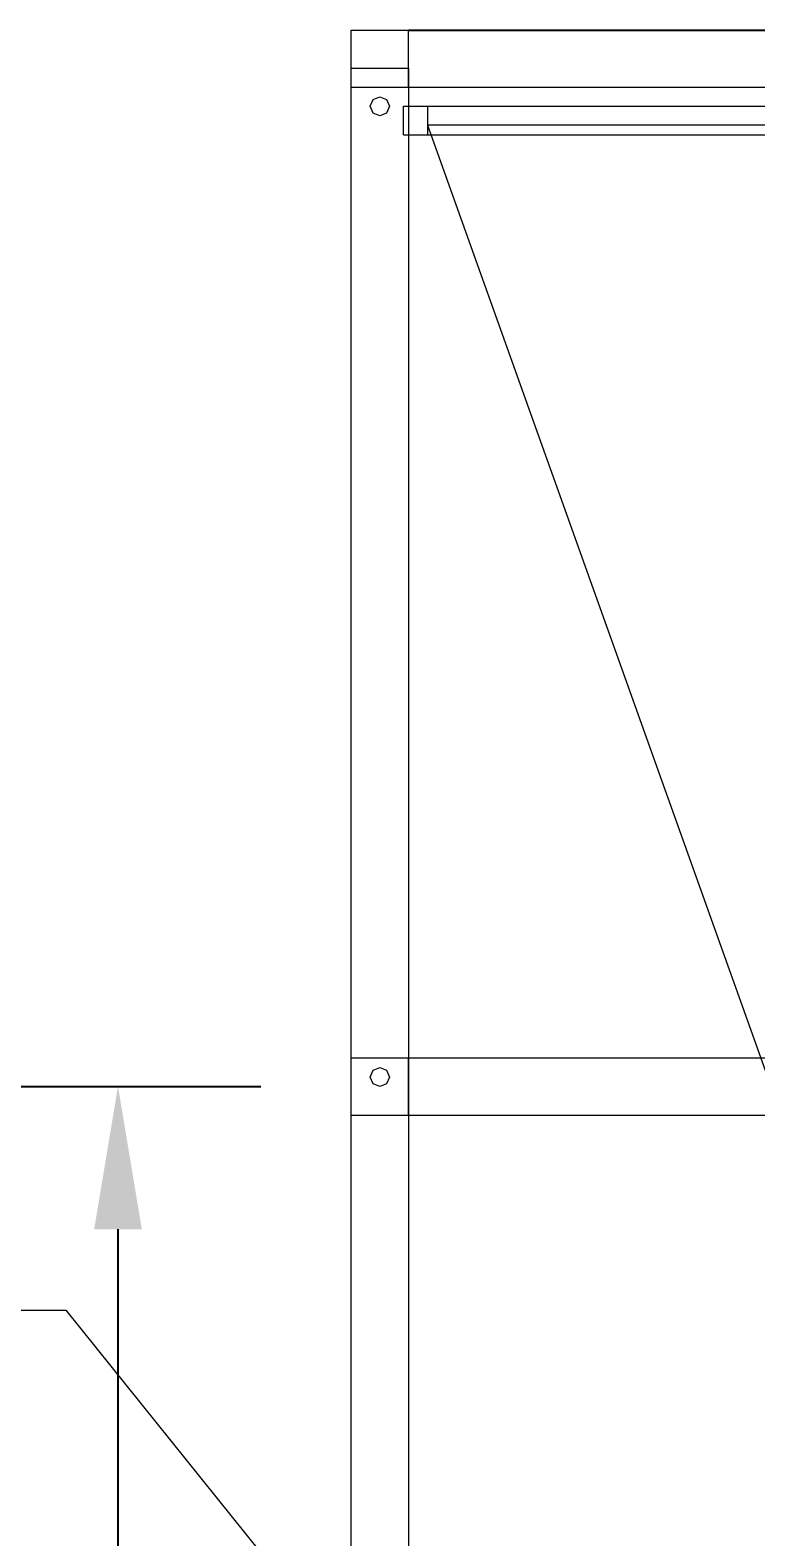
# Model space of a CAD drawing. Header units: millimetres. Extents: x -1970 to 34302, y -65268 to 6837.
# Drawn here: x 11252 to 12015, y 3017 to 4600 of the extents above; entities that cross this region are included whole.
import ezdxf

# ---------------------------------------------------------------- set-up
doc = ezdxf.new("R2010")
doc.units = ezdxf.units.MM
for name, color, linetype, lineweight in [('COTAS_P', 1, 'Continuous', 0), ('lateral_C01-mix', 7, 'Continuous', 0), ('lateral_dosificador', 7, 'Continuous', 0)]:
    doc.layers.add(name, color=color, linetype=linetype, lineweight=lineweight)
doc.dimstyles.new('R19_100', dxfattribs={"dimtxt": 250, "dimasz": 150, "dimexe": 150, "dimexo": 80, "dimgap": 100, "dimtad": 1, "dimtih": 1, "dimtoh": 1, "dimdsep": 46, "dimcen": 0.09, "dimadec": 0, "dimazin": 0, "dimtfac": 1, "dimtdec": 4, "dimtofl": 0, "dimtmove": 0, "dimatfit": 3, "dimfxl": 1, "dimtolj": 1, "dimtzin": 0, "dimarcsym": 0})

# ---------------------------------------------------------------- blocks, each defined once
blk = doc.blocks.new('*D2')
at = {"layer": 'COTAS_P', "color": 0, "lineweight": -2, "transparency": 16777216}
for p, q in [((11024.5, 3490.1), (11494.5, 3490.1)), ((11344.5, 150), (11344.5, 3340.1)), ((11024.5, 0), (11494.5, 0))]:
    blk.add_line(p, q, dxfattribs=at)
at = {"layer": 'COTAS_P', "color": 0, "transparency": 16777216}
for points in [[(11319.5, 3340.1), (11369.5, 3340.1), (11344.5, 3490.1)], [(11319.5, 150), (11369.5, 150), (11344.5, 0)]]:
    blk.add_solid(points, dxfattribs=at)
at = {"layer": 'Defpoints', "color": 0, "transparency": 16777216}
for p in [(10944.5, 3490.1), (11344.5, 3490.1), (10944.5, 0)]:
    blk.add_point(p, dxfattribs=at)
blk = doc.blocks.new('*D15')
at = {"layer": 'COTAS_P', "color": 0, "lineweight": -2, "transparency": 16777216}
for p, q in [((11649.5, 4600), (12419.5, 4600)), ((12269.5, 2150), (12269.5, 4450)), ((11649.5, 2000), (12419.5, 2000))]:
    blk.add_line(p, q, dxfattribs=at)
at = {"layer": 'COTAS_P', "color": 0, "transparency": 16777216}
for points in [[(12244.5, 4450), (12294.5, 4450), (12269.5, 4600)], [(12244.5, 2150), (12294.5, 2150), (12269.5, 2000)]]:
    blk.add_solid(points, dxfattribs=at)
at = {"layer": 'Defpoints', "color": 0, "transparency": 16777216}
for p in [(11569.5, 4600), (12269.5, 4600), (11569.5, 2000)]:
    blk.add_point(p, dxfattribs=at)

msp = doc.modelspace()

# ---------------------------------------------------------------- linework, layer by layer
at = {"layer": 'lateral_C01-mix'}
for p, q in [((11139.529, 3255.056), (11289.529, 3255.056)), ((11289.529, 3255.056), (11494.529, 3000))]:
    msp.add_line(p, q, dxfattribs=at)
at = {"layer": 'lateral_dosificador'}
for p, q in [((11589.529, 4600), (11649.529, 4600)), ((11589.529, 4540), (11589.529, 4600)), ((11649.529, 4600), (13189.529, 4600)), ((11649.529, 4540), (11649.529, 4600)), ((11589.529, 4560), (11649.529, 4560)), ((11589.529, 2020), (11589.529, 4560)), ((11649.529, 4560), (11649.529, 2020)), ((11589.529, 4540), (11649.529, 4540)), ((11612.457, 4527.071), (11619.529, 4530)), ((11619.529, 4530), (11626.6, 4527.071)), ((11649.529, 4540), (13189.529, 4540)), ((11609.529, 4520), (11612.457, 4527.071)), ((11612.457, 4512.929), (11609.529, 4520)), ((11619.529, 4510), (11612.457, 4512.929)), ((11626.6, 4512.929), (11619.529, 4510)), ((11626.6, 4527.071), (11629.529, 4520)), ((11629.529, 4520), (11626.6, 4512.929)), ((11644.529, 4520), (13194.529, 4520)), ((11644.529, 4490), (11644.529, 4520)), ((11644.529, 4520), (11669.529, 4520)), ((11669.529, 4520), (11669.529, 4490)), ((13169.529, 4500), (11669.529, 4500)), ((11669.529, 4500), (12169.529, 3100)), ((11644.529, 4490), (13194.529, 4490)), ((11644.529, 4490), (11669.529, 4490)), ((11589.529, 3520), (11649.529, 3520)), ((11589.529, 3460), (11589.529, 3520)), ((11649.529, 3520), (13189.529, 3520)), ((11649.529, 3460), (11649.529, 3520)), ((11609.529, 3500), (11612.457, 3507.071)), ((11612.457, 3492.929), (11609.529, 3500)), ((11612.457, 3507.071), (11619.529, 3510)), ((11619.529, 3510), (11626.6, 3507.071)), ((11626.6, 3507.071), (11629.529, 3500)), ((11629.529, 3500), (11626.6, 3492.929)), ((11619.529, 3490), (11612.457, 3492.929)), ((11626.6, 3492.929), (11619.529, 3490)), ((11589.529, 3460), (11649.529, 3460)), ((11649.529, 3460), (13189.529, 3460))]:
    msp.add_line(p, q, dxfattribs=at)

# ---------------------------------------------------------------- dimensions: what is measured, and where the dimension line sits
at = {"layer": 'COTAS_P'}
for p1, p2, distance, picture, middle in [((11569.529, 2000), (11569.529, 4600), -700, '*D15', (12269.529, 3300)), ((10944.529, 0), (10944.529, 3490.056), -400, '*D2', (11344.529, 1745.028))]:
    dim = msp.add_aligned_dim(p1=p1, p2=p2, distance=distance, text='<> P', dimstyle='R19_100', dxfattribs=at)
    dim.commit()
    dim.dimension.update_dxf_attribs({"geometry": picture, "text_midpoint": middle})

doc.saveas('drawing.dxf')
